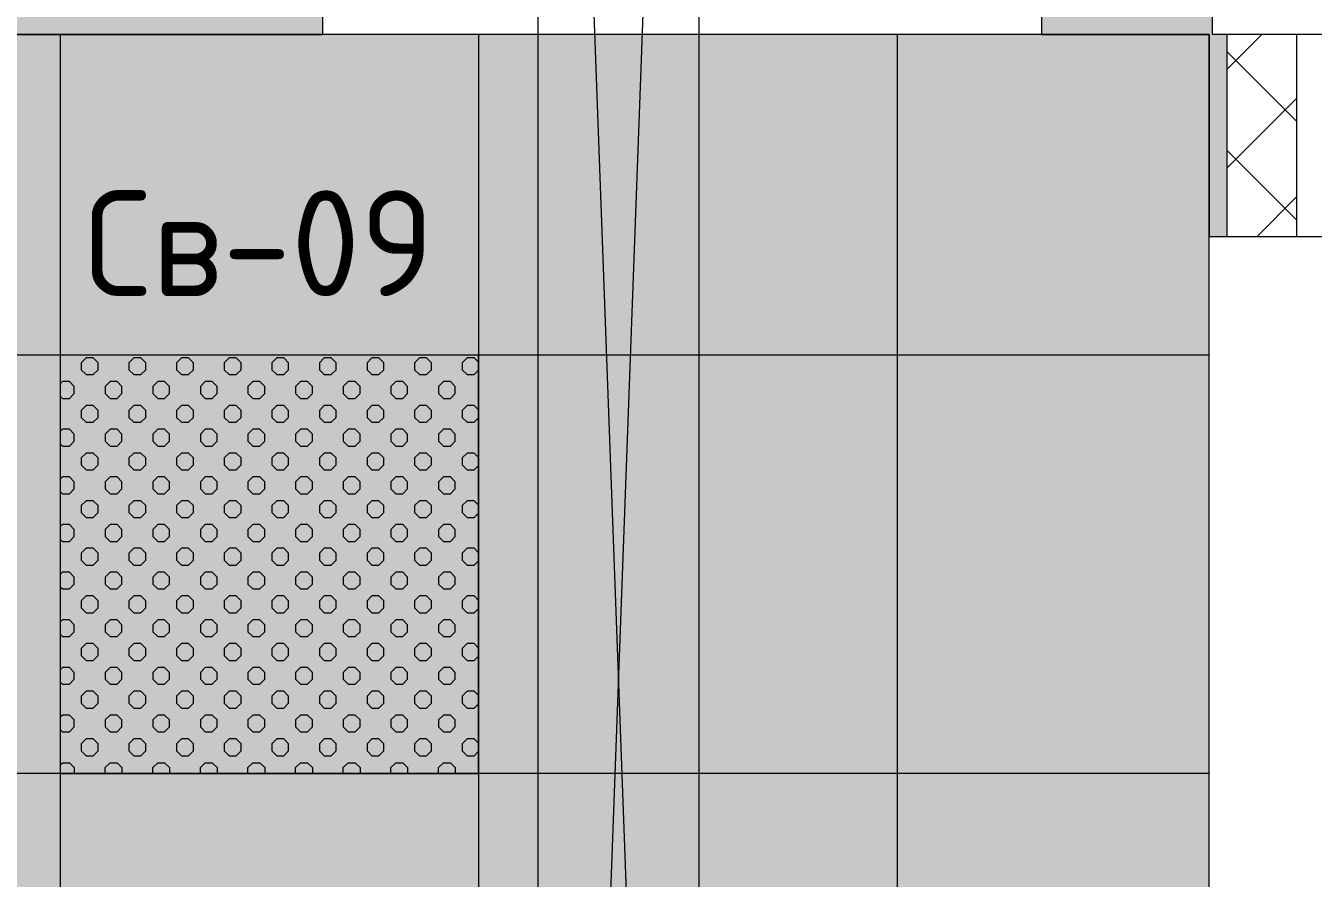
# Model space of a CAD drawing. Header units: millimetres. Extents: x -13069 to 207500, y -71366 to 56785.
# Drawn here: x 170063 to 171909, y 41747 to 42970 of the extents above; entities that cross this region are included whole.
import ezdxf

# ---------------------------------------------------------------- set-up
doc = ezdxf.new("R2010")
doc.units = ezdxf.units.MM
doc.layers.add('PDF _Подложка без мебели', color=7, linetype='Continuous')
doc.layers.add('PDF _Текст', color=7, linetype='Continuous')
doc.layers.add('PDF _Потолки', color=7, linetype='Continuous', lineweight=5, true_color=0x535353)
doc.layers.add('PDF _Ригели', color=7, linetype='Continuous', true_color=0x959595)
doc.layers.add('PDF _светильники', color=7, linetype='Continuous', true_color=0xffffff)
doc.styles.add('PDF GOST Common', font='GOST_Common.ttf')

msp = doc.modelspace()

# ---------------------------------------------------------------- hatches: boundary and pattern name
at = {"layer": 'PDF _Потолки', "true_color": 0xcae6ff, "transparency": 33554559}
msp.add_hatch(color=254, dxfattribs=at).paths.add_polyline_path([(164998.924, 42957.142), (171760.02, 42957.142), (171760.02, 41490.042), (166480.021, 41490.042), (166480.021, 39072.341), (166460.02, 39072.642), (166451.719, 38582.742), (167427.922, 38565.942), (167427.922, 34837.942), (165130.522, 34837.942), (165118.724, 38605.642), (165229.82, 38603.742), (165238.42, 39093.342), (164998.924, 39097.341)])

# ---------------------------------------------------------------- linework, layer by layer
at = {"layer": 'PDF _Подложка без мебели', "lineweight": 18}
for points in [[(171789.024, 44967.142), (170061.021, 44967.142), (170049.223, 44967.142), (170049.223, 43107.142), (169964.219, 43107.142), (169964.219, 42957.142), (170489.219, 42957.142), (170489.219, 43123.042), (170207.121, 43123.042), (170207.121, 43107.142)], [(171519.224, 43107.142), (173788.023, 43107.142), (173788.023, 43123.042), (171519.224, 43123.042), (171519.224, 42957.142), (171760.02, 42957.142), (171760.02, 42667.543), (171925.92, 42667.543), (172450.92, 41758.242)], [(173810.319, 42957.142), (171764.72, 42957.142), (171764.72, 43107.142)], [(171785.02, 42957.142), (171785.02, 42667.543)], [(171885.02, 42957.142), (171885.02, 42667.543)]]:
    msp.add_lwpolyline(points, dxfattribs=at)
at = {"layer": 'PDF _Подложка без мебели', "color": 250, "lineweight": 18, "true_color": 0x1d1d1d}
for points in [[(171785.02, 42906.942), (171835.221, 42957.142)], [(171885.02, 42832.742), (171785.02, 42932.742)], [(171785.02, 42765.542), (171885.02, 42865.542)], [(171885.02, 42691.342), (171785.02, 42791.342)], [(171828.52, 42667.543), (171885.02, 42724.142)]]:
    msp.add_lwpolyline(points, dxfattribs=at)
at = {"layer": 'PDF _Подложка без мебели', "lineweight": 0, "transparency": 33554559}
for points in [[(169964.219, 42982.142), (170489.219, 42982.142), (169964.219, 42957.142), (170489.219, 42957.142)], [(171764.72, 42982.142), (171764.72, 42957.142), (171519.224, 42982.142), (171519.224, 42957.142)], [(171760.02, 42667.543), (171760.02, 42957.142), (171785.02, 42667.543), (171785.02, 42957.142)]]:
    msp.add_solid(points, dxfattribs=at)
at = {"layer": 'PDF _Потолки', "color": 7, "lineweight": 13}
msp.add_lwpolyline([(164998.924, 42957.142), (164998.924, 39097.341), (165238.42, 39093.342), (165229.82, 38603.742), (165118.724, 38605.642), (165130.522, 34837.942), (167427.922, 34837.942), (167427.922, 38565.942), (166451.719, 38582.742), (166460.02, 39072.642), (166480.021, 39072.341), (166480.021, 41490.042), (171760.02, 41490.042), (171760.02, 42957.142)], close=True, dxfattribs=at)
for points in [[(170112.321, 42957.142), (170112.321, 41490.042)], [(170712.321, 42957.142), (170712.321, 41490.042)], [(171312.321, 42957.142), (171312.321, 41490.042)], [(171760.02, 42497.543), (164998.924, 42497.543)], [(171760.02, 41897.543), (164998.924, 41897.543)]]:
    msp.add_lwpolyline(points, dxfattribs=at)
at = {"layer": 'PDF _Ригели', "lineweight": 18}
msp.add_lwpolyline([(171027.922, 38910.942), (170797.923, 45167.142), (171027.922, 45167.142), (170797.923, 38910.942)], close=True, dxfattribs=at)
for points in [[(170797.923, 39030.943), (170797.923, 38910.942), (170797.923, 45167.142)], [(171027.922, 45167.142), (171027.922, 38910.942)]]:
    msp.add_lwpolyline(points, dxfattribs=at)
at = {"layer": 'PDF _светильники', "color": 7, "lineweight": 13}
msp.add_lwpolyline([(170112.321, 41897.442), (170712.321, 41897.442), (170712.321, 42497.442), (170112.321, 42497.442)], close=True, dxfattribs=at)
at = {"layer": 'PDF _светильники', "lineweight": 20}
for points in [[(170166.819, 42486.442), (170159.721, 42493.542), (170149.723, 42493.542), (170142.723, 42486.442), (170142.723, 42476.441), (170149.723, 42469.442), (170159.721, 42469.442), (170166.819, 42476.441)], [(170235.124, 42486.442), (170228.019, 42493.542), (170218.022, 42493.542), (170210.923, 42486.442), (170210.923, 42476.441), (170218.022, 42469.442), (170228.019, 42469.442), (170235.124, 42476.441)], [(170303.422, 42486.442), (170296.324, 42493.542), (170286.32, 42493.542), (170279.222, 42486.442), (170279.222, 42476.441), (170286.32, 42469.442), (170296.324, 42469.442), (170303.422, 42476.441)], [(170371.72, 42486.442), (170364.622, 42493.542), (170354.624, 42493.542), (170347.52, 42486.442), (170347.52, 42476.441), (170354.624, 42469.442), (170364.622, 42469.442), (170371.72, 42476.441)], [(170439.921, 42486.442), (170432.92, 42493.542), (170422.923, 42493.542), (170415.824, 42486.442), (170415.824, 42476.441), (170422.923, 42469.442), (170432.92, 42469.442), (170439.921, 42476.441)], [(170508.219, 42486.442), (170501.121, 42493.542), (170491.124, 42493.542), (170484.123, 42486.442), (170484.123, 42476.441), (170491.124, 42469.442), (170501.121, 42469.442), (170508.219, 42476.441)], [(170576.524, 42486.442), (170569.419, 42493.542), (170559.422, 42493.542), (170552.421, 42486.442), (170552.421, 42476.441), (170559.422, 42469.442), (170569.419, 42469.442), (170576.524, 42476.441)], [(170644.822, 42486.442), (170637.724, 42493.542), (170627.72, 42493.542), (170620.622, 42486.442), (170620.622, 42476.441), (170627.72, 42469.442), (170637.724, 42469.442), (170644.822, 42476.441)], [(170200.92, 42452.342), (170193.919, 42459.442), (170183.921, 42459.442), (170176.823, 42452.342), (170176.823, 42442.343), (170183.921, 42435.243), (170193.919, 42435.243), (170200.92, 42442.343)], [(170269.224, 42452.342), (170262.223, 42459.442), (170252.22, 42459.442), (170245.121, 42452.342), (170245.121, 42442.343), (170252.22, 42435.243), (170262.223, 42435.243), (170269.224, 42442.343)], [(170337.522, 42452.342), (170330.424, 42459.442), (170320.42, 42459.442), (170313.42, 42452.342), (170313.42, 42442.343), (170320.42, 42435.243), (170330.424, 42435.243), (170337.522, 42442.343)], [(170405.821, 42452.342), (170398.722, 42459.442), (170388.725, 42459.442), (170381.724, 42452.342), (170381.724, 42442.343), (170388.725, 42435.243), (170398.722, 42435.243), (170405.821, 42442.343)], [(170474.119, 42452.342), (170467.021, 42459.442), (170457.023, 42459.442), (170449.925, 42452.342), (170449.925, 42442.343), (170457.023, 42435.243), (170467.021, 42435.243), (170474.119, 42442.343)], [(170542.424, 42452.342), (170535.319, 42459.442), (170525.322, 42459.442), (170518.223, 42452.342), (170518.223, 42442.343), (170525.322, 42435.243), (170535.319, 42435.243), (170542.424, 42442.343)], [(170610.624, 42452.342), (170603.624, 42459.442), (170593.62, 42459.442), (170586.521, 42452.342), (170586.521, 42442.343), (170593.62, 42435.243), (170603.624, 42435.243), (170610.624, 42442.343)], [(170678.923, 42452.342), (170671.922, 42459.442), (170661.924, 42459.442), (170654.82, 42452.342), (170654.82, 42442.343), (170661.924, 42435.243), (170671.922, 42435.243), (170678.923, 42442.343)], [(170166.819, 42418.243), (170159.721, 42425.242), (170149.723, 42425.242), (170142.723, 42418.243), (170142.723, 42408.242), (170149.723, 42401.142), (170159.721, 42401.142), (170166.819, 42408.242)], [(170235.124, 42418.243), (170228.019, 42425.242), (170218.022, 42425.242), (170210.923, 42418.243), (170210.923, 42408.242), (170218.022, 42401.142), (170228.019, 42401.142), (170235.124, 42408.242)], [(170303.422, 42418.243), (170296.324, 42425.242), (170286.32, 42425.242), (170279.222, 42418.243), (170279.222, 42408.242), (170286.32, 42401.142), (170296.324, 42401.142), (170303.422, 42408.242)], [(170371.72, 42418.243), (170364.622, 42425.242), (170354.624, 42425.242), (170347.52, 42418.243), (170347.52, 42408.242), (170354.624, 42401.142), (170364.622, 42401.142), (170371.72, 42408.242)], [(170439.921, 42418.243), (170432.92, 42425.242), (170422.923, 42425.242), (170415.824, 42418.243), (170415.824, 42408.242), (170422.923, 42401.142), (170432.92, 42401.142), (170439.921, 42408.242)], [(170508.219, 42418.243), (170501.121, 42425.242), (170491.124, 42425.242), (170484.123, 42418.243), (170484.123, 42408.242), (170491.124, 42401.142), (170501.121, 42401.142), (170508.219, 42408.242)], [(170576.524, 42418.243), (170569.419, 42425.242), (170559.422, 42425.242), (170552.421, 42418.243), (170552.421, 42408.242), (170559.422, 42401.142), (170569.419, 42401.142), (170576.524, 42408.242)], [(170644.822, 42418.243), (170637.724, 42425.242), (170627.72, 42425.242), (170620.622, 42418.243), (170620.622, 42408.242), (170627.72, 42401.142), (170637.724, 42401.142), (170644.822, 42408.242)], [(170200.92, 42384.042), (170193.919, 42391.142), (170183.921, 42391.142), (170176.823, 42384.042), (170176.823, 42374.043), (170183.921, 42366.943), (170193.919, 42366.943), (170200.92, 42374.043)], [(170269.224, 42384.042), (170262.223, 42391.142), (170252.22, 42391.142), (170245.121, 42384.042), (170245.121, 42374.043), (170252.22, 42366.943), (170262.223, 42366.943), (170269.224, 42374.043)], [(170337.522, 42384.042), (170330.424, 42391.142), (170320.42, 42391.142), (170313.42, 42384.042), (170313.42, 42374.043), (170320.42, 42366.943), (170330.424, 42366.943), (170337.522, 42374.043)], [(170405.821, 42384.042), (170398.722, 42391.142), (170388.725, 42391.142), (170381.724, 42384.042), (170381.724, 42374.043), (170388.725, 42366.943), (170398.722, 42366.943), (170405.821, 42374.043)], [(170474.119, 42384.042), (170467.021, 42391.142), (170457.023, 42391.142), (170449.925, 42384.042), (170449.925, 42374.043), (170457.023, 42366.943), (170467.021, 42366.943), (170474.119, 42374.043)], [(170542.424, 42384.042), (170535.319, 42391.142), (170525.322, 42391.142), (170518.223, 42384.042), (170518.223, 42374.043), (170525.322, 42366.943), (170535.319, 42366.943), (170542.424, 42374.043)], [(170610.624, 42384.042), (170603.624, 42391.142), (170593.62, 42391.142), (170586.521, 42384.042), (170586.521, 42374.043), (170593.62, 42366.943), (170603.624, 42366.943), (170610.624, 42374.043)], [(170678.923, 42384.042), (170671.922, 42391.142), (170661.924, 42391.142), (170654.82, 42384.042), (170654.82, 42374.043), (170661.924, 42366.943), (170671.922, 42366.943), (170678.923, 42374.043)], [(170166.819, 42349.941), (170159.721, 42356.942), (170149.723, 42356.942), (170142.723, 42349.941), (170142.723, 42339.942), (170149.723, 42332.842), (170159.721, 42332.842), (170166.819, 42339.942)], [(170235.124, 42349.941), (170228.019, 42356.942), (170218.022, 42356.942), (170210.923, 42349.941), (170210.923, 42339.942), (170218.022, 42332.842), (170228.019, 42332.842), (170235.124, 42339.942)], [(170303.422, 42349.941), (170296.324, 42356.942), (170286.32, 42356.942), (170279.222, 42349.941), (170279.222, 42339.942), (170286.32, 42332.842), (170296.324, 42332.842), (170303.422, 42339.942)], [(170371.72, 42349.941), (170364.622, 42356.942), (170354.624, 42356.942), (170347.52, 42349.941), (170347.52, 42339.942), (170354.624, 42332.842), (170364.622, 42332.842), (170371.72, 42339.942)], [(170439.921, 42349.941), (170432.92, 42356.942), (170422.923, 42356.942), (170415.824, 42349.941), (170415.824, 42339.942), (170422.923, 42332.842), (170432.92, 42332.842), (170439.921, 42339.942)], [(170508.219, 42349.941), (170501.121, 42356.942), (170491.124, 42356.942), (170484.123, 42349.941), (170484.123, 42339.942), (170491.124, 42332.842), (170501.121, 42332.842), (170508.219, 42339.942)], [(170576.524, 42349.941), (170569.419, 42356.942), (170559.422, 42356.942), (170552.421, 42349.941), (170552.421, 42339.942), (170559.422, 42332.842), (170569.419, 42332.842), (170576.524, 42339.942)], [(170644.822, 42349.941), (170637.724, 42356.942), (170627.72, 42356.942), (170620.622, 42349.941), (170620.622, 42339.942), (170627.72, 42332.842), (170637.724, 42332.842), (170644.822, 42339.942)], [(170200.92, 42315.742), (170193.919, 42322.842), (170183.921, 42322.842), (170176.823, 42315.742), (170176.823, 42305.743), (170183.921, 42298.742), (170193.919, 42298.742), (170200.92, 42305.743)], [(170269.224, 42315.742), (170262.223, 42322.842), (170252.22, 42322.842), (170245.121, 42315.742), (170245.121, 42305.743), (170252.22, 42298.742), (170262.223, 42298.742), (170269.224, 42305.743)], [(170337.522, 42315.742), (170330.424, 42322.842), (170320.42, 42322.842), (170313.42, 42315.742), (170313.42, 42305.743), (170320.42, 42298.742), (170330.424, 42298.742), (170337.522, 42305.743)], [(170405.821, 42315.742), (170398.722, 42322.842), (170388.725, 42322.842), (170381.724, 42315.742), (170381.724, 42305.743), (170388.725, 42298.742), (170398.722, 42298.742), (170405.821, 42305.743)], [(170474.119, 42315.742), (170467.021, 42322.842), (170457.023, 42322.842), (170449.925, 42315.742), (170449.925, 42305.743), (170457.023, 42298.742), (170467.021, 42298.742), (170474.119, 42305.743)], [(170542.424, 42315.742), (170535.319, 42322.842), (170525.322, 42322.842), (170518.223, 42315.742), (170518.223, 42305.743), (170525.322, 42298.742), (170535.319, 42298.742), (170542.424, 42305.743)], [(170610.624, 42315.742), (170603.624, 42322.842), (170593.62, 42322.842), (170586.521, 42315.742), (170586.521, 42305.743), (170593.62, 42298.742), (170603.624, 42298.742), (170610.624, 42305.743)], [(170678.923, 42315.742), (170671.922, 42322.842), (170661.924, 42322.842), (170654.82, 42315.742), (170654.82, 42305.743), (170661.924, 42298.742), (170671.922, 42298.742), (170678.923, 42305.743)], [(170166.819, 42281.642), (170159.721, 42288.742), (170149.723, 42288.742), (170142.723, 42281.642), (170142.723, 42271.643), (170149.723, 42264.543), (170159.721, 42264.543), (170166.819, 42271.643)], [(170235.124, 42281.642), (170228.019, 42288.742), (170218.022, 42288.742), (170210.923, 42281.642), (170210.923, 42271.643), (170218.022, 42264.543), (170228.019, 42264.543), (170235.124, 42271.643)], [(170303.422, 42281.642), (170296.324, 42288.742), (170286.32, 42288.742), (170279.222, 42281.642), (170279.222, 42271.643), (170286.32, 42264.543), (170296.324, 42264.543), (170303.422, 42271.643)], [(170371.72, 42281.642), (170364.622, 42288.742), (170354.624, 42288.742), (170347.52, 42281.642), (170347.52, 42271.643), (170354.624, 42264.543), (170364.622, 42264.543), (170371.72, 42271.643)], [(170439.921, 42281.642), (170432.92, 42288.742), (170422.923, 42288.742), (170415.824, 42281.642), (170415.824, 42271.643), (170422.923, 42264.543), (170432.92, 42264.543), (170439.921, 42271.643)], [(170508.219, 42281.642), (170501.121, 42288.742), (170491.124, 42288.742), (170484.123, 42281.642), (170484.123, 42271.643), (170491.124, 42264.543), (170501.121, 42264.543), (170508.219, 42271.643)], [(170576.524, 42281.642), (170569.419, 42288.742), (170559.422, 42288.742), (170552.421, 42281.642), (170552.421, 42271.643), (170559.422, 42264.543), (170569.419, 42264.543), (170576.524, 42271.643)], [(170644.822, 42281.642), (170637.724, 42288.742), (170627.72, 42288.742), (170620.622, 42281.642), (170620.622, 42271.643), (170627.72, 42264.543), (170637.724, 42264.543), (170644.822, 42271.643)], [(170200.92, 42247.442), (170193.919, 42254.542), (170183.921, 42254.542), (170176.823, 42247.442), (170176.823, 42237.441), (170183.921, 42230.442), (170193.919, 42230.442), (170200.92, 42237.441)], [(170269.224, 42247.442), (170262.223, 42254.542), (170252.22, 42254.542), (170245.121, 42247.442), (170245.121, 42237.441), (170252.22, 42230.442), (170262.223, 42230.442), (170269.224, 42237.441)], [(170337.522, 42247.442), (170330.424, 42254.542), (170320.42, 42254.542), (170313.42, 42247.442), (170313.42, 42237.441), (170320.42, 42230.442), (170330.424, 42230.442), (170337.522, 42237.441)], [(170405.821, 42247.442), (170398.722, 42254.542), (170388.725, 42254.542), (170381.724, 42247.442), (170381.724, 42237.441), (170388.725, 42230.442), (170398.722, 42230.442), (170405.821, 42237.441)], [(170474.119, 42247.442), (170467.021, 42254.542), (170457.023, 42254.542), (170449.925, 42247.442), (170449.925, 42237.441), (170457.023, 42230.442), (170467.021, 42230.442), (170474.119, 42237.441)], [(170542.424, 42247.442), (170535.319, 42254.542), (170525.322, 42254.542), (170518.223, 42247.442), (170518.223, 42237.441), (170525.322, 42230.442), (170535.319, 42230.442), (170542.424, 42237.441)], [(170610.624, 42247.442), (170603.624, 42254.542), (170593.62, 42254.542), (170586.521, 42247.442), (170586.521, 42237.441), (170593.62, 42230.442), (170603.624, 42230.442), (170610.624, 42237.441)], [(170678.923, 42247.442), (170671.922, 42254.542), (170661.924, 42254.542), (170654.82, 42247.442), (170654.82, 42237.441), (170661.924, 42230.442), (170671.922, 42230.442), (170678.923, 42237.441)], [(170166.819, 42213.342), (170159.721, 42220.442), (170149.723, 42220.442), (170142.723, 42213.342), (170142.723, 42203.343), (170149.723, 42196.243), (170159.721, 42196.243), (170166.819, 42203.343)], [(170235.124, 42213.342), (170228.019, 42220.442), (170218.022, 42220.442), (170210.923, 42213.342), (170210.923, 42203.343), (170218.022, 42196.243), (170228.019, 42196.243), (170235.124, 42203.343)], [(170303.422, 42213.342), (170296.324, 42220.442), (170286.32, 42220.442), (170279.222, 42213.342), (170279.222, 42203.343), (170286.32, 42196.243), (170296.324, 42196.243), (170303.422, 42203.343)], [(170371.72, 42213.342), (170364.622, 42220.442), (170354.624, 42220.442), (170347.52, 42213.342), (170347.52, 42203.343), (170354.624, 42196.243), (170364.622, 42196.243), (170371.72, 42203.343)], [(170439.921, 42213.342), (170432.92, 42220.442), (170422.923, 42220.442), (170415.824, 42213.342), (170415.824, 42203.343), (170422.923, 42196.243), (170432.92, 42196.243), (170439.921, 42203.343)], [(170508.219, 42213.342), (170501.121, 42220.442), (170491.124, 42220.442), (170484.123, 42213.342), (170484.123, 42203.343), (170491.124, 42196.243), (170501.121, 42196.243), (170508.219, 42203.343)], [(170576.524, 42213.342), (170569.419, 42220.442), (170559.422, 42220.442), (170552.421, 42213.342), (170552.421, 42203.343), (170559.422, 42196.243), (170569.419, 42196.243), (170576.524, 42203.343)], [(170644.822, 42213.342), (170637.724, 42220.442), (170627.72, 42220.442), (170620.622, 42213.342), (170620.622, 42203.343), (170627.72, 42196.243), (170637.724, 42196.243), (170644.822, 42203.343)], [(170200.92, 42179.241), (170193.919, 42186.242), (170183.921, 42186.242), (170176.823, 42179.241), (170176.823, 42169.242), (170183.921, 42162.142), (170193.919, 42162.142), (170200.92, 42169.242)], [(170269.224, 42179.241), (170262.223, 42186.242), (170252.22, 42186.242), (170245.121, 42179.241), (170245.121, 42169.242), (170252.22, 42162.142), (170262.223, 42162.142), (170269.224, 42169.242)], [(170337.522, 42179.241), (170330.424, 42186.242), (170320.42, 42186.242), (170313.42, 42179.241), (170313.42, 42169.242), (170320.42, 42162.142), (170330.424, 42162.142), (170337.522, 42169.242)], [(170405.821, 42179.241), (170398.722, 42186.242), (170388.725, 42186.242), (170381.724, 42179.241), (170381.724, 42169.242), (170388.725, 42162.142), (170398.722, 42162.142), (170405.821, 42169.242)], [(170474.119, 42179.241), (170467.021, 42186.242), (170457.023, 42186.242), (170449.925, 42179.241), (170449.925, 42169.242), (170457.023, 42162.142), (170467.021, 42162.142), (170474.119, 42169.242)], [(170542.424, 42179.241), (170535.319, 42186.242), (170525.322, 42186.242), (170518.223, 42179.241), (170518.223, 42169.242), (170525.322, 42162.142), (170535.319, 42162.142), (170542.424, 42169.242)], [(170610.624, 42179.241), (170603.624, 42186.242), (170593.62, 42186.242), (170586.521, 42179.241), (170586.521, 42169.242), (170593.62, 42162.142), (170603.624, 42162.142), (170610.624, 42169.242)], [(170678.923, 42179.241), (170671.922, 42186.242), (170661.924, 42186.242), (170654.82, 42179.241), (170654.82, 42169.242), (170661.924, 42162.142), (170671.922, 42162.142), (170678.923, 42169.242)], [(170166.819, 42145.042), (170159.721, 42152.142), (170149.723, 42152.142), (170142.723, 42145.042), (170142.723, 42135.043), (170149.723, 42127.943), (170159.721, 42127.943), (170166.819, 42135.043)], [(170235.124, 42145.042), (170228.019, 42152.142), (170218.022, 42152.142), (170210.923, 42145.042), (170210.923, 42135.043), (170218.022, 42127.943), (170228.019, 42127.943), (170235.124, 42135.043)], [(170303.422, 42145.042), (170296.324, 42152.142), (170286.32, 42152.142), (170279.222, 42145.042), (170279.222, 42135.043), (170286.32, 42127.943), (170296.324, 42127.943), (170303.422, 42135.043)], [(170371.72, 42145.042), (170364.622, 42152.142), (170354.624, 42152.142), (170347.52, 42145.042), (170347.52, 42135.043), (170354.624, 42127.943), (170364.622, 42127.943), (170371.72, 42135.043)], [(170439.921, 42145.042), (170432.92, 42152.142), (170422.923, 42152.142), (170415.824, 42145.042), (170415.824, 42135.043), (170422.923, 42127.943), (170432.92, 42127.943), (170439.921, 42135.043)], [(170508.219, 42145.042), (170501.121, 42152.142), (170491.124, 42152.142), (170484.123, 42145.042), (170484.123, 42135.043), (170491.124, 42127.943), (170501.121, 42127.943), (170508.219, 42135.043)], [(170576.524, 42145.042), (170569.419, 42152.142), (170559.422, 42152.142), (170552.421, 42145.042), (170552.421, 42135.043), (170559.422, 42127.943), (170569.419, 42127.943), (170576.524, 42135.043)], [(170644.822, 42145.042), (170637.724, 42152.142), (170627.72, 42152.142), (170620.622, 42145.042), (170620.622, 42135.043), (170627.72, 42127.943), (170637.724, 42127.943), (170644.822, 42135.043)], [(170200.92, 42110.942), (170193.919, 42117.942), (170183.921, 42117.942), (170176.823, 42110.942), (170176.823, 42100.942), (170183.921, 42093.843), (170193.919, 42093.843), (170200.92, 42100.942)], [(170269.224, 42110.942), (170262.223, 42117.942), (170252.22, 42117.942), (170245.121, 42110.942), (170245.121, 42100.942), (170252.22, 42093.843), (170262.223, 42093.843), (170269.224, 42100.942)], [(170337.522, 42110.942), (170330.424, 42117.942), (170320.42, 42117.942), (170313.42, 42110.942), (170313.42, 42100.942), (170320.42, 42093.843), (170330.424, 42093.843), (170337.522, 42100.942)], [(170405.821, 42110.942), (170398.722, 42117.942), (170388.725, 42117.942), (170381.724, 42110.942), (170381.724, 42100.942), (170388.725, 42093.843), (170398.722, 42093.843), (170405.821, 42100.942)], [(170474.119, 42110.942), (170467.021, 42117.942), (170457.023, 42117.942), (170449.925, 42110.942), (170449.925, 42100.942), (170457.023, 42093.843), (170467.021, 42093.843), (170474.119, 42100.942)], [(170542.424, 42110.942), (170535.319, 42117.942), (170525.322, 42117.942), (170518.223, 42110.942), (170518.223, 42100.942), (170525.322, 42093.843), (170535.319, 42093.843), (170542.424, 42100.942)], [(170610.624, 42110.942), (170603.624, 42117.942), (170593.62, 42117.942), (170586.521, 42110.942), (170586.521, 42100.942), (170593.62, 42093.843), (170603.624, 42093.843), (170610.624, 42100.942)], [(170678.923, 42110.942), (170671.922, 42117.942), (170661.924, 42117.942), (170654.82, 42110.942), (170654.82, 42100.942), (170661.924, 42093.843), (170671.922, 42093.843), (170678.923, 42100.942)], [(170166.819, 42076.742), (170159.721, 42083.842), (170149.723, 42083.842), (170142.723, 42076.742), (170142.723, 42066.741), (170149.723, 42059.742), (170159.721, 42059.742), (170166.819, 42066.741)], [(170235.124, 42076.742), (170228.019, 42083.842), (170218.022, 42083.842), (170210.923, 42076.742), (170210.923, 42066.741), (170218.022, 42059.742), (170228.019, 42059.742), (170235.124, 42066.741)], [(170303.422, 42076.742), (170296.324, 42083.842), (170286.32, 42083.842), (170279.222, 42076.742), (170279.222, 42066.741), (170286.32, 42059.742), (170296.324, 42059.742), (170303.422, 42066.741)], [(170371.72, 42076.742), (170364.622, 42083.842), (170354.624, 42083.842), (170347.52, 42076.742), (170347.52, 42066.741), (170354.624, 42059.742), (170364.622, 42059.742), (170371.72, 42066.741)], [(170439.921, 42076.742), (170432.92, 42083.842), (170422.923, 42083.842), (170415.824, 42076.742), (170415.824, 42066.741), (170422.923, 42059.742), (170432.92, 42059.742), (170439.921, 42066.741)], [(170508.219, 42076.742), (170501.121, 42083.842), (170491.124, 42083.842), (170484.123, 42076.742), (170484.123, 42066.741), (170491.124, 42059.742), (170501.121, 42059.742), (170508.219, 42066.741)], [(170576.524, 42076.742), (170569.419, 42083.842), (170559.422, 42083.842), (170552.421, 42076.742), (170552.421, 42066.741), (170559.422, 42059.742), (170569.419, 42059.742), (170576.524, 42066.741)], [(170644.822, 42076.742), (170637.724, 42083.842), (170627.72, 42083.842), (170620.622, 42076.742), (170620.622, 42066.741), (170627.72, 42059.742), (170637.724, 42059.742), (170644.822, 42066.741)], [(170200.92, 42042.642), (170193.919, 42049.742), (170183.921, 42049.742), (170176.823, 42042.642), (170176.823, 42032.643), (170183.921, 42025.543), (170193.919, 42025.543), (170200.92, 42032.643)], [(170269.224, 42042.642), (170262.223, 42049.742), (170252.22, 42049.742), (170245.121, 42042.642), (170245.121, 42032.643), (170252.22, 42025.543), (170262.223, 42025.543), (170269.224, 42032.643)], [(170337.522, 42042.642), (170330.424, 42049.742), (170320.42, 42049.742), (170313.42, 42042.642), (170313.42, 42032.643), (170320.42, 42025.543), (170330.424, 42025.543), (170337.522, 42032.643)], [(170405.821, 42042.642), (170398.722, 42049.742), (170388.725, 42049.742), (170381.724, 42042.642), (170381.724, 42032.643), (170388.725, 42025.543), (170398.722, 42025.543), (170405.821, 42032.643)], [(170474.119, 42042.642), (170467.021, 42049.742), (170457.023, 42049.742), (170449.925, 42042.642), (170449.925, 42032.643), (170457.023, 42025.543), (170467.021, 42025.543), (170474.119, 42032.643)], [(170542.424, 42042.642), (170535.319, 42049.742), (170525.322, 42049.742), (170518.223, 42042.642), (170518.223, 42032.643), (170525.322, 42025.543), (170535.319, 42025.543), (170542.424, 42032.643)], [(170610.624, 42042.642), (170603.624, 42049.742), (170593.62, 42049.742), (170586.521, 42042.642), (170586.521, 42032.643), (170593.62, 42025.543), (170603.624, 42025.543), (170610.624, 42032.643)], [(170678.923, 42042.642), (170671.922, 42049.742), (170661.924, 42049.742), (170654.82, 42042.642), (170654.82, 42032.643), (170661.924, 42025.543), (170671.922, 42025.543), (170678.923, 42032.643)], [(170166.819, 42008.442), (170159.721, 42015.542), (170149.723, 42015.542), (170142.723, 42008.442), (170142.723, 41998.442), (170149.723, 41991.442), (170159.721, 41991.442), (170166.819, 41998.442)], [(170235.124, 42008.442), (170228.019, 42015.542), (170218.022, 42015.542), (170210.923, 42008.442), (170210.923, 41998.442), (170218.022, 41991.442), (170228.019, 41991.442), (170235.124, 41998.442)], [(170303.422, 42008.442), (170296.324, 42015.542), (170286.32, 42015.542), (170279.222, 42008.442), (170279.222, 41998.442), (170286.32, 41991.442), (170296.324, 41991.442), (170303.422, 41998.442)], [(170371.72, 42008.442), (170364.622, 42015.542), (170354.624, 42015.542), (170347.52, 42008.442), (170347.52, 41998.442), (170354.624, 41991.442), (170364.622, 41991.442), (170371.72, 41998.442)], [(170439.921, 42008.442), (170432.92, 42015.542), (170422.923, 42015.542), (170415.824, 42008.442), (170415.824, 41998.442), (170422.923, 41991.442), (170432.92, 41991.442), (170439.921, 41998.442)], [(170508.219, 42008.442), (170501.121, 42015.542), (170491.124, 42015.542), (170484.123, 42008.442), (170484.123, 41998.442), (170491.124, 41991.442), (170501.121, 41991.442), (170508.219, 41998.442)], [(170576.524, 42008.442), (170569.419, 42015.542), (170559.422, 42015.542), (170552.421, 42008.442), (170552.421, 41998.442), (170559.422, 41991.442), (170569.419, 41991.442), (170576.524, 41998.442)], [(170644.822, 42008.442), (170637.724, 42015.542), (170627.72, 42015.542), (170620.622, 42008.442), (170620.622, 41998.442), (170627.72, 41991.442), (170637.724, 41991.442), (170644.822, 41998.442)], [(170200.92, 41974.342), (170193.919, 41981.442), (170183.921, 41981.442), (170176.823, 41974.342), (170176.823, 41964.343), (170183.921, 41957.243), (170193.919, 41957.243), (170200.92, 41964.343)], [(170269.224, 41974.342), (170262.223, 41981.442), (170252.22, 41981.442), (170245.121, 41974.342), (170245.121, 41964.343), (170252.22, 41957.243), (170262.223, 41957.243), (170269.224, 41964.343)], [(170337.522, 41974.342), (170330.424, 41981.442), (170320.42, 41981.442), (170313.42, 41974.342), (170313.42, 41964.343), (170320.42, 41957.243), (170330.424, 41957.243), (170337.522, 41964.343)], [(170405.821, 41974.342), (170398.722, 41981.442), (170388.725, 41981.442), (170381.724, 41974.342), (170381.724, 41964.343), (170388.725, 41957.243), (170398.722, 41957.243), (170405.821, 41964.343)], [(170474.119, 41974.342), (170467.021, 41981.442), (170457.023, 41981.442), (170449.925, 41974.342), (170449.925, 41964.343), (170457.023, 41957.243), (170467.021, 41957.243), (170474.119, 41964.343)], [(170542.424, 41974.342), (170535.319, 41981.442), (170525.322, 41981.442), (170518.223, 41974.342), (170518.223, 41964.343), (170525.322, 41957.243), (170535.319, 41957.243), (170542.424, 41964.343)], [(170610.624, 41974.342), (170603.624, 41981.442), (170593.62, 41981.442), (170586.521, 41974.342), (170586.521, 41964.343), (170593.62, 41957.243), (170603.624, 41957.243), (170610.624, 41964.343)], [(170678.923, 41974.342), (170671.922, 41981.442), (170661.924, 41981.442), (170654.82, 41974.342), (170654.82, 41964.343), (170661.924, 41957.243), (170671.922, 41957.243), (170678.923, 41964.343)], [(170166.819, 41940.241), (170159.721, 41947.242), (170149.723, 41947.242), (170142.723, 41940.241), (170142.723, 41930.242), (170149.723, 41923.142), (170159.721, 41923.142), (170166.819, 41930.242)], [(170235.124, 41940.241), (170228.019, 41947.242), (170218.022, 41947.242), (170210.923, 41940.241), (170210.923, 41930.242), (170218.022, 41923.142), (170228.019, 41923.142), (170235.124, 41930.242)], [(170303.422, 41940.241), (170296.324, 41947.242), (170286.32, 41947.242), (170279.222, 41940.241), (170279.222, 41930.242), (170286.32, 41923.142), (170296.324, 41923.142), (170303.422, 41930.242)], [(170371.72, 41940.241), (170364.622, 41947.242), (170354.624, 41947.242), (170347.52, 41940.241), (170347.52, 41930.242), (170354.624, 41923.142), (170364.622, 41923.142), (170371.72, 41930.242)], [(170439.921, 41940.241), (170432.92, 41947.242), (170422.923, 41947.242), (170415.824, 41940.241), (170415.824, 41930.242), (170422.923, 41923.142), (170432.92, 41923.142), (170439.921, 41930.242)], [(170508.219, 41940.241), (170501.121, 41947.242), (170491.124, 41947.242), (170484.123, 41940.241), (170484.123, 41930.242), (170491.124, 41923.142), (170501.121, 41923.142), (170508.219, 41930.242)], [(170576.524, 41940.241), (170569.419, 41947.242), (170559.422, 41947.242), (170552.421, 41940.241), (170552.421, 41930.242), (170559.422, 41923.142), (170569.419, 41923.142), (170576.524, 41930.242)], [(170644.822, 41940.241), (170637.724, 41947.242), (170627.72, 41947.242), (170620.622, 41940.241), (170620.622, 41930.242), (170627.72, 41923.142), (170637.724, 41923.142), (170644.822, 41930.242)]]:
    msp.add_lwpolyline(points, close=True, dxfattribs=at)
for points in [[(170712.321, 42487.242), (170706.022, 42493.542), (170696.025, 42493.542), (170688.92, 42486.442), (170688.92, 42476.441), (170696.025, 42469.442), (170706.022, 42469.442), (170712.321, 42475.642)], [(170112.321, 42438.542), (170115.623, 42435.243), (170125.621, 42435.243), (170132.719, 42442.343), (170132.719, 42452.342), (170125.621, 42459.442), (170115.623, 42459.442), (170112.321, 42456.143)], [(170712.321, 42419.042), (170706.022, 42425.242), (170696.025, 42425.242), (170688.92, 42418.243), (170688.92, 42408.242), (170696.025, 42401.142), (170706.022, 42401.142), (170712.321, 42407.443)], [(170112.321, 42370.242), (170115.623, 42366.943), (170125.621, 42366.943), (170132.719, 42374.043), (170132.719, 42384.042), (170125.621, 42391.142), (170115.623, 42391.142), (170112.321, 42387.843)], [(170712.321, 42350.743), (170706.022, 42356.942), (170696.025, 42356.942), (170688.92, 42349.941), (170688.92, 42339.942), (170696.025, 42332.842), (170706.022, 42332.842), (170712.321, 42339.143)], [(170112.321, 42302.043), (170115.623, 42298.742), (170125.621, 42298.742), (170132.719, 42305.743), (170132.719, 42315.742), (170125.621, 42322.842), (170115.623, 42322.842), (170112.321, 42319.541)], [(170712.321, 42282.443), (170706.022, 42288.742), (170696.025, 42288.742), (170688.92, 42281.642), (170688.92, 42271.643), (170696.025, 42264.543), (170706.022, 42264.543), (170712.321, 42270.841)], [(170112.321, 42233.743), (170115.623, 42230.442), (170125.621, 42230.442), (170132.719, 42237.441), (170132.719, 42247.442), (170125.621, 42254.542), (170115.623, 42254.542), (170112.321, 42251.242)], [(170712.321, 42214.143), (170706.022, 42220.442), (170696.025, 42220.442), (170688.92, 42213.342), (170688.92, 42203.343), (170696.025, 42196.243), (170706.022, 42196.243), (170712.321, 42202.542)], [(170112.321, 42165.443), (170115.623, 42162.142), (170125.621, 42162.142), (170132.719, 42169.242), (170132.719, 42179.241), (170125.621, 42186.242), (170115.623, 42186.242), (170112.321, 42182.942)], [(170712.321, 42145.841), (170706.022, 42152.142), (170696.025, 42152.142), (170688.92, 42145.042), (170688.92, 42135.043), (170696.025, 42127.943), (170706.022, 42127.943), (170712.321, 42134.242)], [(170112.321, 42097.142), (170115.623, 42093.843), (170125.621, 42093.843), (170132.719, 42100.942), (170132.719, 42110.942), (170125.621, 42117.942), (170115.623, 42117.942), (170112.321, 42114.642)], [(170712.321, 42077.542), (170706.022, 42083.842), (170696.025, 42083.842), (170688.92, 42076.742), (170688.92, 42066.741), (170696.025, 42059.742), (170706.022, 42059.742), (170712.321, 42065.942)], [(170112.321, 42028.842), (170115.623, 42025.543), (170125.621, 42025.543), (170132.719, 42032.643), (170132.719, 42042.642), (170125.621, 42049.742), (170115.623, 42049.742), (170112.321, 42046.342)], [(170712.321, 42009.242), (170706.022, 42015.542), (170696.025, 42015.542), (170688.92, 42008.442), (170688.92, 41998.442), (170696.025, 41991.442), (170706.022, 41991.442), (170712.321, 41997.642)], [(170112.321, 41960.542), (170115.623, 41957.243), (170125.621, 41957.243), (170132.719, 41964.343), (170132.719, 41974.342), (170125.621, 41981.442), (170115.623, 41981.442), (170112.321, 41978.143)], [(170712.321, 41941.043), (170706.022, 41947.242), (170696.025, 41947.242), (170688.92, 41940.241), (170688.92, 41930.242), (170696.025, 41923.142), (170706.022, 41923.142), (170712.321, 41929.443)], [(170112.321, 41909.841), (170115.623, 41913.142), (170125.621, 41913.142), (170132.719, 41906.042), (170132.719, 41897.442)], [(170176.823, 41897.442), (170176.823, 41906.042), (170183.921, 41913.142), (170193.919, 41913.142), (170200.92, 41906.042), (170200.92, 41897.442)], [(170245.121, 41897.442), (170245.121, 41906.042), (170252.22, 41913.142), (170262.223, 41913.142), (170269.224, 41906.042), (170269.224, 41897.442)], [(170313.42, 41897.442), (170313.42, 41906.042), (170320.42, 41913.142), (170330.424, 41913.142), (170337.522, 41906.042), (170337.522, 41897.442)], [(170381.724, 41897.442), (170381.724, 41906.042), (170388.725, 41913.142), (170398.722, 41913.142), (170405.821, 41906.042), (170405.821, 41897.442)], [(170449.925, 41897.442), (170449.925, 41906.042), (170457.023, 41913.142), (170467.021, 41913.142), (170474.119, 41906.042), (170474.119, 41897.442)], [(170518.223, 41897.442), (170518.223, 41906.042), (170525.322, 41913.142), (170535.319, 41913.142), (170542.424, 41906.042), (170542.424, 41897.442)], [(170586.521, 41897.442), (170586.521, 41906.042), (170593.62, 41913.142), (170603.624, 41913.142), (170610.624, 41906.042), (170610.624, 41897.442)], [(170654.82, 41897.442), (170654.82, 41906.042), (170661.924, 41913.142), (170671.922, 41913.142), (170678.923, 41906.042), (170678.923, 41897.442)]]:
    msp.add_lwpolyline(points, dxfattribs=at)
at = {"layer": 'PDF _светильники', "color": 53, "lineweight": 0, "true_color": 0xf7e046, "transparency": 33554559}
msp.add_solid([(170112.321, 41897.442), (170712.321, 41897.442), (170112.321, 42497.442), (170712.321, 42497.442)], dxfattribs=at)

# ---------------------------------------------------------------- texts
at = {"layer": 'PDF _Текст', "insert": (170147.186, 42657.842), "char_height": 151.5063, "attachment_point": 4, "style": 'PDF GOST Common'}
msp.add_mtext('Св-09', dxfattribs=at)

doc.saveas('drawing.dxf')
